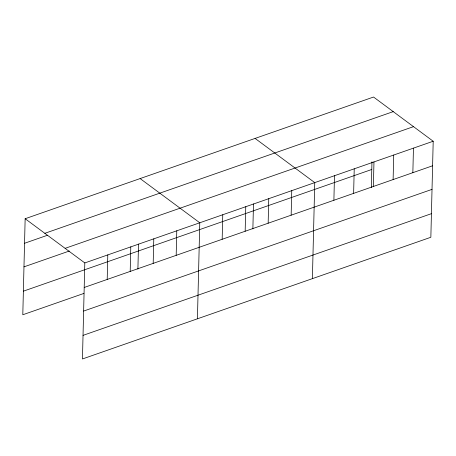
<?xml version="1.0" encoding="UTF-8"?>
<svg xmlns="http://www.w3.org/2000/svg" width="456" height="456" viewBox="0 0 456 456"><rect width="100%" height="100%" fill="white"/><g stroke="black" fill="none" stroke-linecap="round" stroke-linejoin="round"><path stroke-width="0.68" d="M25.148 218.732L84.805 262.93L82.456 358.963L430.852 237.268L433.2 141.24L373.544 97.037L25.148 218.732L22.8 314.76L83.898 293.419M107.2 279.442L107.798 254.898M130.194 271.411L130.792 246.867M137.906 269.051L138.516 244.068M153.188 263.374L153.786 238.836M176.181 255.343L176.78 230.804M197.431 318.801L199.774 222.773L140.117 178.57M222.169 239.28L222.767 214.742M245.163 231.249L245.761 206.71M252.875 228.895L253.485 203.906M268.156 223.218L268.755 198.679M291.15 215.186L291.755 190.648M312.4 278.644L314.748 182.617L255.086 138.413M333.889 200.258L334.487 175.72M353.628 193.361L354.232 168.823M371.332 187.519L371.959 161.84M373.373 186.47L373.971 161.926M393.118 179.573L393.716 155.029M412.857 172.676L413.455 148.137M44.836 233.318L393.232 111.623M24.55 243.27L47.544 235.239M65.117 248.343L413.512 126.654M23.968 266.863L69.301 251.028M84.805 262.93L433.2 141.24M23.376 291.167L371.771 169.478M84.206 287.474L432.601 165.779M83.63 311.066L432.026 189.371M83.038 335.371L431.427 213.676"/></g></svg>
